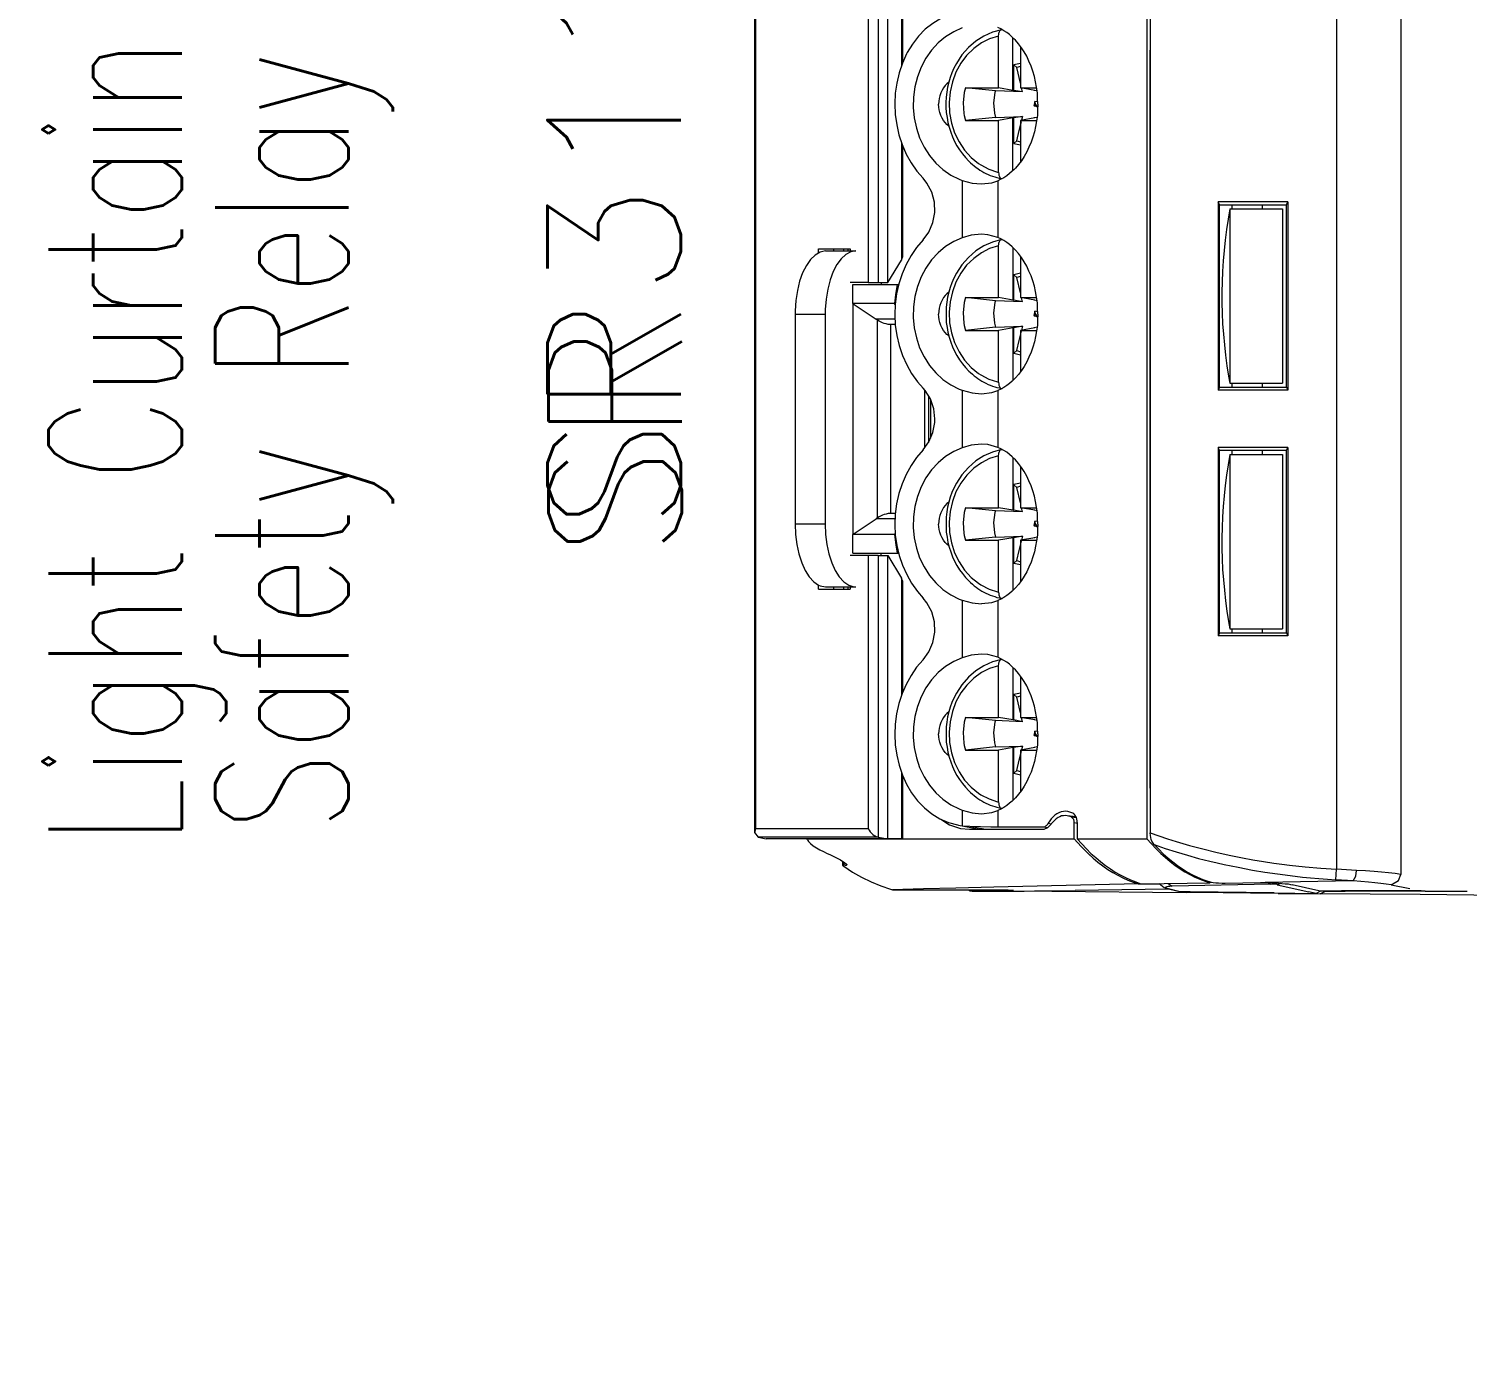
# Model space of a CAD drawing. Header units: inches. Extents: x 0 to 34.2, y 0 to 22.
# Drawn here: x 6.349 to 7.698, y 13.653 to 14.887 of the extents above; entities that cross this region are included whole.
import ezdxf
from ezdxf.enums import TextEntityAlignment as Align

# ---------------------------------------------------------------- set-up
doc = ezdxf.new("R2010")
doc.units = ezdxf.units.IN
doc.header["$MEASUREMENT"] = 0
for name, color, linetype in [('OBJECT', 7, 'Continuous'), ('PDESC', 142, 'Continuous'), ('PMISC', 7, 'Continuous'), ('PSYMS', 7, 'Continuous'), ('PTAG', 150, 'Continuous')]:
    doc.layers.add(name, color=color, linetype=linetype)
doc.styles.get("Standard").update_dxf_attribs({"font": 'arial.ttf'})
doc.styles.add('WD', font='romans.shx', dxfattribs={"height": 0.185})
doc.dimstyles.get("Standard").update_dxf_attribs({"dimtxt": 0.18, "dimasz": 0.18, "dimexe": 0.18, "dimexo": 0.0625, "dimgap": 0.09, "dimtad": 0, "dimtih": 1, "dimtoh": 1, "dimdec": 4, "dimzin": 0, "dimdsep": 46, "dimtxsty": 'Standard', "dimcen": 0.09, "dimadec": 0, "dimazin": 0, "dimtfac": 1, "dimtdec": 4, "dimtofl": 0, "dimtmove": 0, "dimatfit": 3, "dimfxl": 1, "dimtolj": 1, "dimtzin": 0, "dimarcsym": 0})

# ---------------------------------------------------------------- blocks, each defined once
blk = doc.blocks.new('HCR1_AB_440R_D_R22')
at = {"layer": 'OBJECT', "color": 7, "lineweight": 9}
for points in [[(0.0708, 4.6816), (0.0665, 4.6784)], [(0.8465, 4.6816), (0.0708, 4.6816)], [(0.0743, 4.6808), (0.0708, 4.6816)], [(0.0665, 4.6784), (0.0648, 4.6708)], [(0.0648, 4.5568), (0.0648, 4.6708)], [(0.0665, 4.5658), (0.0665, 4.6784)], [(0.843, 4.6808), (0.0743, 4.6808)], [(0.0743, 4.575), (0.0743, 4.6808)], [(0.3602, 4.6437), (0.3504, 4.6433), (0.3408, 4.642), (0.332, 4.6401), (0.3238, 4.6375), (0.3165, 4.6343), (0.3106, 4.6304), (0.306, 4.6262), (0.3028, 4.6216), (0.3022, 4.6202)], [(0.557, 4.6437), (0.3602, 4.6437)], [(0.3602, 4.6437), (0.3602, 4.6155)], [(0.557, 4.6437), (0.557, 4.6155)], [(0.615, 4.6202), (0.6124, 4.6248), (0.6082, 4.6293), (0.6027, 4.6331), (0.5958, 4.6366), (0.5878, 4.6394), (0.579, 4.6415), (0.5697, 4.643), (0.56, 4.6436), (0.557, 4.6437)], [(0.0643, 4.6322), (0.0638, 4.632), (0.0632, 4.6317), (0.0623, 4.6311), (0.0614, 4.6302), (0.0604, 4.6291), (0.0584, 4.6266), (0.0565, 4.6237), (0.0546, 4.6205), (0.0528, 4.6171), (0.0512, 4.6137)], [(0.0643, 4.6322), (0.0648, 4.6322)], [(0.0648, 4.6312), (0.0643, 4.6322)], [(0.0648, 4.6312), (0.0648, 4.6279)], [(0.0648, 4.6279), (0.0648, 4.4083)], [(0.0512, 4.6137), (0.0501, 4.6111), (0.0489, 4.6086), (0.0464, 4.6036), (0.045, 4.6012), (0.0437, 4.599), (0.0425, 4.5972), (0.0414, 4.5958), (0.0409, 4.5953), (0.0405, 4.5952), (0.0404, 4.5952)], [(0.2991, 4.6216), (0.3028, 4.6216)], [(0.2991, 4.6216), (0.2991, 4.5919)], [(0.3022, 4.6202), (0.3011, 4.6151)], [(0.3602, 4.6155), (0.3504, 4.6151), (0.3408, 4.6138), (0.332, 4.6119), (0.3238, 4.6093), (0.3165, 4.606), (0.3106, 4.6023), (0.306, 4.598), (0.3028, 4.5934), (0.3012, 4.5887), (0.3011, 4.5866)], [(0.3011, 4.6151), (0.3011, 4.5866)], [(0.557, 4.6155), (0.3602, 4.6155)], [(0.6162, 4.5866), (0.6153, 4.5914), (0.6128, 4.5961), (0.6089, 4.6004), (0.6035, 4.6044), (0.5968, 4.6079), (0.5891, 4.6109), (0.5804, 4.6131), (0.5711, 4.6146), (0.5614, 4.6154), (0.557, 4.6155)], [(0.6145, 4.6216), (0.6181, 4.6216)], [(0.6162, 4.6151), (0.615, 4.6202)], [(0.6162, 4.6151), (0.6162, 4.5866)], [(0.6181, 4.6216), (0.6181, 4.5919)], [(0.2991, 4.6074), (0.3011, 4.6074)], [(0.6162, 4.6074), (0.6181, 4.6074)], [(0.0391, 4.5981), (0.0337, 4.5898), (0.0288, 4.5813), (0.0246, 4.5724), (0.0207, 4.5634), (0.0175, 4.5541), (0.0169, 4.5523)], [(0.0401, 4.5991), (0.0391, 4.5981)], [(0.0404, 4.5952), (0.0403, 4.5952), (0.0401, 4.5955), (0.0399, 4.5959), (0.0399, 4.5965), (0.0403, 4.5976)], [(0.0401, 4.599), (0.0437, 4.599)], [(0.0403, 4.5976), (0.0403, 4.5984), (0.0403, 4.5987), (0.0403, 4.599), (0.0401, 4.599)], [(0.0403, 4.5976), (0.0428, 4.5976)], [(0.2991, 4.598), (0.3011, 4.598)], [(0.3011, 4.5919), (0.2991, 4.5919)], [(0.2992, 4.5938), (0.3011, 4.5938)], [(0.3306, 4.575), (0.3306, 4.5919)], [(0.3326, 4.5894), (0.3326, 4.5479)], [(0.3326, 4.5894), (0.3503, 4.5894)], [(0.3503, 4.5505), (0.3503, 4.5894)], [(0.3503, 4.5894), (0.3506, 4.5891)], [(0.3506, 4.5891), (0.365, 4.5676)], [(0.3506, 4.5891), (0.5666, 4.5891)], [(0.5666, 4.5891), (0.5521, 4.5676)], [(0.5669, 4.5894), (0.5666, 4.5891)], [(0.5669, 4.5505), (0.5669, 4.5894)], [(0.5669, 4.5894), (0.5846, 4.5894)], [(0.5846, 4.5894), (0.5846, 4.5479)], [(0.5865, 4.575), (0.5865, 4.5919)], [(0.6162, 4.598), (0.6181, 4.598)], [(0.6162, 4.5938), (0.6181, 4.5938)], [(0.6181, 4.5919), (0.6162, 4.5919)], [(0.0743, 4.575), (0.0729, 4.5742), (0.0715, 4.5733), (0.0703, 4.5722), (0.069, 4.5709), (0.068, 4.5695), (0.0675, 4.5686), (0.0671, 4.5676), (0.0666, 4.5667), (0.0665, 4.5658)], [(0.3306, 4.575), (0.0743, 4.575)], [(0.3306, 4.5658), (0.3306, 4.575)], [(0.843, 4.575), (0.5865, 4.575)], [(0.5865, 4.575), (0.5865, 4.5658)], [(0.0665, 4.5658), (0.0648, 4.5568)], [(0.3306, 4.5658), (0.0665, 4.5658)], [(0.3306, 4.5658), (0.3306, 4.5568)], [(0.3306, 4.5631), (0.3326, 4.5631)], [(0.365, 4.5501), (0.365, 4.5676)], [(0.3659, 4.5663), (0.365, 4.5676)], [(0.3659, 4.5663), (0.5513, 4.5663)], [(0.37, 4.555), (0.3699, 4.5565), (0.3694, 4.5583), (0.3689, 4.5602), (0.3683, 4.5616), (0.3677, 4.563), (0.3668, 4.5647), (0.3659, 4.5663)], [(0.5472, 4.555), (0.5472, 4.5565), (0.5477, 4.5583), (0.5482, 4.5602), (0.5488, 4.5616), (0.5494, 4.563), (0.5503, 4.5647), (0.5513, 4.5663)], [(0.5513, 4.5663), (0.5521, 4.5676)], [(0.5521, 4.5501), (0.5521, 4.5676)], [(0.5865, 4.5631), (0.5846, 4.5631)], [(0.8507, 4.5658), (0.5865, 4.5658)], [(0.5865, 4.5658), (0.5865, 4.5568)], [(0.0225, 4.3216), (0.0205, 4.4166), (0.0195, 4.4573), (0.0187, 4.493), (0.0179, 4.5234), (0.0169, 4.5523)], [(0.0169, 4.5523), (0.0169, 4.4437)], [(0.0648, 4.5568), (0.3306, 4.5568)], [(0.0648, 4.544), (0.0648, 4.5568)], [(0.2328, 4.5237), (0.2257, 4.5297), (0.2181, 4.5349), (0.2097, 4.5395), (0.201, 4.5434), (0.1918, 4.5463), (0.1822, 4.5485), (0.1725, 4.5498), (0.1626, 4.5502), (0.1529, 4.5497), (0.1432, 4.5483), (0.1338, 4.5461), (0.1246, 4.543), (0.1161, 4.5391)], [(0.4296, 4.5237), (0.4226, 4.5297), (0.4149, 4.5349), (0.4065, 4.5395), (0.3978, 4.5434), (0.3886, 4.5463), (0.379, 4.5485), (0.3693, 4.5498), (0.3596, 4.5502), (0.3497, 4.5497), (0.34, 4.5483), (0.3306, 4.5461), (0.3214, 4.543), (0.3127, 4.539), (0.3045, 4.5344), (0.2968, 4.529), (0.2907, 4.5237)], [(0.3306, 4.5568), (0.3094, 4.544)], [(0.3503, 4.5505), (0.3406, 4.5492), (0.3326, 4.5479)], [(0.3326, 4.5479), (0.3326, 4.5466)], [(0.3511, 4.5498), (0.3503, 4.5505)], [(0.37, 4.5498), (0.37, 4.555)], [(0.37, 4.554), (0.5472, 4.554)], [(0.6266, 4.5237), (0.6195, 4.5297), (0.6119, 4.5349), (0.6035, 4.5395), (0.5946, 4.5434), (0.5855, 4.5463), (0.576, 4.5485), (0.5663, 4.5498), (0.5564, 4.5502), (0.5465, 4.5497), (0.5368, 4.5483), (0.5274, 4.5461), (0.5182, 4.543), (0.5094, 4.539), (0.5013, 4.5344), (0.4936, 4.529), (0.4875, 4.5237)], [(0.5472, 4.5498), (0.5472, 4.555)], [(0.566, 4.5498), (0.5669, 4.5505)], [(0.5846, 4.5479), (0.5749, 4.5495), (0.5669, 4.5505)], [(0.5846, 4.5479), (0.5846, 4.5466)], [(0.5865, 4.5568), (0.8522, 4.5568)], [(0.5865, 4.5568), (0.6076, 4.544)], [(0.8012, 4.5391), (0.7924, 4.543), (0.7832, 4.5462), (0.7736, 4.5484), (0.7641, 4.5497), (0.7542, 4.5502), (0.7443, 4.5498), (0.7346, 4.5484), (0.7251, 4.5463), (0.716, 4.5433), (0.7071, 4.5394), (0.699, 4.5348), (0.6911, 4.5294), (0.6844, 4.5237)], [(0.1272, 4.544), (0.0648, 4.544)], [(0.0648, 4.544), (0.0648, 4.5429)], [(0.1244, 4.5429), (0.0648, 4.5429)], [(0.1161, 4.5391), (0.1079, 4.5344), (0.1004, 4.5288), (0.0939, 4.5224), (0.0882, 4.5155), (0.0836, 4.5079), (0.0801, 4.4998), (0.0779, 4.4915), (0.0776, 4.4904)], [(0.2347, 4.487), (0.2312, 4.4949), (0.2265, 4.5026), (0.2208, 4.5095), (0.214, 4.5156), (0.2064, 4.521), (0.1981, 4.5255), (0.189, 4.529), (0.1796, 4.5315), (0.17, 4.5327), (0.1601, 4.533), (0.1504, 4.532), (0.1409, 4.5299), (0.1317, 4.5269), (0.123, 4.5227), (0.1151, 4.5177), (0.1081, 4.5117), (0.1019, 4.5051), (0.0968, 4.4977), (0.0929, 4.4899), (0.0918, 4.487)], [(0.3094, 4.544), (0.1993, 4.544)], [(0.3068, 4.5429), (0.2021, 4.5429)], [(0.4317, 4.487), (0.4281, 4.4949), (0.4235, 4.5026), (0.4176, 4.5095), (0.411, 4.5156), (0.4033, 4.521), (0.3949, 4.5255), (0.386, 4.529), (0.3765, 4.5315), (0.3668, 4.5327), (0.3569, 4.533), (0.3472, 4.532), (0.3376, 4.5299), (0.3285, 4.5269), (0.3198, 4.5227), (0.3119, 4.5177), (0.3049, 4.5117), (0.2987, 4.5051), (0.2938, 4.4977), (0.2897, 4.4899), (0.2886, 4.487)], [(0.3068, 4.5429), (0.3094, 4.544)], [(0.6285, 4.487), (0.625, 4.4949), (0.6203, 4.5026), (0.6146, 4.5095), (0.6078, 4.5156), (0.6002, 4.521), (0.5918, 4.5255), (0.5828, 4.529), (0.5734, 4.5315), (0.5637, 4.5327), (0.5539, 4.533), (0.544, 4.532), (0.5346, 4.5299), (0.5254, 4.5269), (0.5168, 4.5227), (0.5089, 4.5177), (0.5018, 4.5117), (0.4957, 4.5051), (0.4906, 4.4977), (0.4867, 4.4899), (0.4855, 4.487)], [(0.6076, 4.544), (0.6103, 4.5429)], [(0.7178, 4.544), (0.6076, 4.544)], [(0.715, 4.5429), (0.6103, 4.5429)], [(0.8254, 4.487), (0.8218, 4.4949), (0.8171, 4.5026), (0.8115, 4.5095), (0.8046, 4.5156), (0.797, 4.521), (0.7887, 4.5255), (0.7796, 4.529), (0.7702, 4.5315), (0.7606, 4.5327), (0.7507, 4.533), (0.741, 4.532), (0.7314, 4.5299), (0.7222, 4.5269), (0.7137, 4.5227), (0.7057, 4.5177), (0.6987, 4.5117), (0.6925, 4.5051), (0.6874, 4.4977), (0.6835, 4.4899), (0.6824, 4.487)], [(0.8522, 4.544), (0.7899, 4.544)], [(0.8522, 4.5429), (0.7927, 4.5429)], [(0.8395, 4.4904), (0.8374, 4.4987), (0.8341, 4.5069), (0.8296, 4.5145), (0.8242, 4.5216), (0.8177, 4.528), (0.8103, 4.5337), (0.8023, 4.5386), (0.8012, 4.5391)], [(0.2328, 4.5237), (0.2403, 4.5181), (0.249, 4.5144), (0.2586, 4.5127), (0.2683, 4.513), (0.2777, 4.5155), (0.2861, 4.52), (0.2907, 4.5237)], [(0.4296, 4.5237), (0.4371, 4.5181), (0.4458, 4.5144), (0.4554, 4.5127), (0.4586, 4.5126)], [(0.4317, 4.5219), (0.4854, 4.5219)], [(0.4586, 4.5126), (0.4682, 4.5135), (0.4774, 4.5167), (0.4853, 4.5218), (0.4875, 4.5237)], [(0.6266, 4.5237), (0.6339, 4.5181), (0.6428, 4.5144), (0.6523, 4.5127), (0.6621, 4.513), (0.6715, 4.5155), (0.6797, 4.52), (0.6844, 4.5237)], [(0.0832, 4.507), (0.0779, 4.4988), (0.0747, 4.4895), (0.0744, 4.4887)], [(0.1427, 4.4995), (0.1442, 4.5013), (0.1459, 4.503), (0.1479, 4.5045), (0.1503, 4.5059), (0.1526, 4.507), (0.1554, 4.508), (0.1579, 4.5085), (0.1605, 4.509), (0.1633, 4.5091)], [(0.1838, 4.4995), (0.1824, 4.5013), (0.1807, 4.503), (0.1786, 4.5045), (0.1764, 4.5059), (0.1739, 4.507), (0.1712, 4.508), (0.1686, 4.5085), (0.166, 4.509), (0.1633, 4.5091)], [(0.3396, 4.4995), (0.3411, 4.5013), (0.3428, 4.503), (0.3449, 4.5045), (0.3471, 4.5059), (0.3496, 4.507), (0.3523, 4.508), (0.3549, 4.5085), (0.3575, 4.509), (0.3601, 4.5091)], [(0.3807, 4.4995), (0.3792, 4.5013), (0.3775, 4.503), (0.3756, 4.5045), (0.3732, 4.5059), (0.3707, 4.507), (0.3681, 4.508), (0.3656, 4.5085), (0.3628, 4.509), (0.3601, 4.5091)], [(0.4367, 4.5184), (0.4804, 4.5184)], [(0.4407, 4.5163), (0.4764, 4.5163)], [(0.5366, 4.4995), (0.538, 4.5013), (0.5396, 4.503), (0.5417, 4.5045), (0.5439, 4.5059), (0.5464, 4.507), (0.5491, 4.508), (0.5517, 4.5085), (0.5543, 4.509), (0.557, 4.5091)], [(0.5775, 4.4995), (0.5761, 4.5013), (0.5743, 4.503), (0.5724, 4.5045), (0.5702, 4.5059), (0.5677, 4.507), (0.5649, 4.508), (0.5624, 4.5085), (0.5598, 4.509), (0.557, 4.5091)], [(0.7334, 4.4995), (0.7348, 4.5013), (0.7366, 4.503), (0.7386, 4.5045), (0.7407, 4.5059), (0.7433, 4.507), (0.746, 4.508), (0.7485, 4.5085), (0.7511, 4.509), (0.7539, 4.5091)], [(0.7744, 4.4995), (0.773, 4.5013), (0.7713, 4.503), (0.7692, 4.5045), (0.767, 4.5059), (0.7645, 4.507), (0.7618, 4.508), (0.7592, 4.5085), (0.7566, 4.509), (0.7539, 4.5091)], [(0.1969, 4.4947), (0.1926, 4.4966), (0.1883, 4.4983), (0.1838, 4.4995), (0.1792, 4.5006), (0.1744, 4.5014), (0.1698, 4.502), (0.165, 4.5021), (0.1603, 4.5021), (0.1554, 4.5019), (0.1507, 4.5012), (0.1461, 4.5004), (0.1415, 4.4993), (0.1371, 4.4977), (0.1326, 4.496), (0.1284, 4.4941), (0.1243, 4.4919), (0.1204, 4.4895), (0.1166, 4.4868), (0.1132, 4.484), (0.1098, 4.4808), (0.1083, 4.4791), (0.1068, 4.4774), (0.1054, 4.4758), (0.104, 4.4739), (0.1028, 4.4722), (0.1015, 4.4704), (0.1004, 4.4686), (0.0993, 4.4666), (0.0983, 4.4647), (0.0974, 4.4626), (0.0965, 4.4606), (0.0958, 4.4586), (0.0951, 4.4565), (0.0945, 4.4544), (0.0939, 4.4523), (0.0935, 4.4502)], [(0.2271, 4.4528), (0.2246, 4.4612), (0.2207, 4.469), (0.2155, 4.4762), (0.209, 4.4827), (0.2017, 4.4883), (0.1933, 4.4929), (0.1843, 4.4962), (0.1747, 4.4983), (0.165, 4.4993), (0.1551, 4.4988), (0.1455, 4.497), (0.1364, 4.4941), (0.1278, 4.4899), (0.12, 4.4848), (0.1132, 4.4785), (0.1075, 4.4716), (0.1062, 4.4696)], [(0.233, 4.4502), (0.2309, 4.4586), (0.2272, 4.4667), (0.2224, 4.4742), (0.2164, 4.481), (0.2094, 4.4872), (0.2015, 4.4923), (0.1969, 4.4947)], [(0.3938, 4.4947), (0.3896, 4.4966), (0.3852, 4.4983), (0.3806, 4.4995), (0.376, 4.5006), (0.3714, 4.5014), (0.3665, 4.502), (0.3618, 4.5021), (0.3571, 4.5021), (0.3524, 4.5019), (0.3477, 4.5012), (0.3429, 4.5004), (0.3383, 4.4993), (0.3339, 4.4977), (0.3294, 4.496), (0.3253, 4.4941), (0.3213, 4.4919), (0.3172, 4.4895), (0.3136, 4.4868), (0.31, 4.484), (0.3068, 4.4808), (0.3051, 4.4791), (0.3037, 4.4774), (0.3022, 4.4758), (0.301, 4.4739), (0.2996, 4.4722), (0.2985, 4.4704), (0.2972, 4.4686), (0.2963, 4.4666), (0.2951, 4.4647), (0.2943, 4.4626), (0.2933, 4.4606), (0.2926, 4.4586), (0.292, 4.4565), (0.2913, 4.4544), (0.2908, 4.4523), (0.2903, 4.4502)], [(0.4241, 4.4528), (0.4215, 4.4612), (0.4176, 4.469), (0.4124, 4.4762), (0.406, 4.4827), (0.3985, 4.4883), (0.3902, 4.4929), (0.3811, 4.4962), (0.3717, 4.4983), (0.3618, 4.4993), (0.3521, 4.4988), (0.3425, 4.497), (0.3332, 4.4941), (0.3246, 4.4899), (0.3168, 4.4848), (0.31, 4.4785), (0.3045, 4.4716), (0.3032, 4.4696)], [(0.43, 4.4502), (0.4276, 4.4586), (0.4241, 4.4667), (0.4192, 4.4742), (0.4132, 4.481), (0.4063, 4.4872), (0.3984, 4.4923), (0.3938, 4.4947)], [(0.5907, 4.4947), (0.5864, 4.4966), (0.582, 4.4983), (0.5775, 4.4995), (0.5729, 4.5006), (0.5682, 4.5014), (0.5635, 4.502), (0.5588, 4.5021), (0.5539, 4.5021), (0.5492, 4.5019), (0.5445, 4.5012), (0.5399, 4.5004), (0.5353, 4.4993), (0.5307, 4.4977), (0.5264, 4.496), (0.5221, 4.4941), (0.5181, 4.4919), (0.5142, 4.4895), (0.5104, 4.4868), (0.507, 4.484), (0.5036, 4.4808), (0.5021, 4.4791), (0.5006, 4.4774), (0.4992, 4.4758), (0.4978, 4.4739), (0.4965, 4.4722), (0.4953, 4.4704), (0.4942, 4.4686), (0.4931, 4.4666), (0.4921, 4.4647), (0.4911, 4.4626), (0.4903, 4.4606), (0.4895, 4.4586), (0.4887, 4.4565), (0.4882, 4.4544), (0.4877, 4.4523), (0.4872, 4.4502)], [(0.6209, 4.4528), (0.6184, 4.4612), (0.6145, 4.469), (0.6092, 4.4762), (0.6028, 4.4828), (0.5953, 4.4883), (0.587, 4.4929), (0.578, 4.4962), (0.5685, 4.4983), (0.5588, 4.4993), (0.5489, 4.4988), (0.5393, 4.497), (0.5302, 4.4941), (0.5215, 4.4899), (0.5138, 4.4848), (0.507, 4.4785), (0.5013, 4.4716), (0.5, 4.4696)], [(0.6268, 4.4502), (0.6244, 4.4586), (0.6209, 4.4667), (0.6162, 4.4742), (0.6102, 4.481), (0.6031, 4.4872), (0.5953, 4.4923), (0.5907, 4.4947)], [(0.7875, 4.4947), (0.7832, 4.4966), (0.779, 4.4983), (0.7744, 4.4995), (0.7698, 4.5006), (0.765, 4.5014), (0.7603, 4.5021), (0.7556, 4.5022), (0.7509, 4.5022), (0.746, 4.5019), (0.7413, 4.5012), (0.7367, 4.5004), (0.7322, 4.4993), (0.7277, 4.4977), (0.7232, 4.496), (0.719, 4.4941), (0.7149, 4.4919), (0.711, 4.4895), (0.7072, 4.4868), (0.7038, 4.484), (0.7005, 4.4808), (0.699, 4.4791), (0.6974, 4.4774), (0.696, 4.4758), (0.6946, 4.4739), (0.6934, 4.4722), (0.6921, 4.4704), (0.691, 4.4686), (0.6899, 4.4666), (0.6889, 4.4647), (0.688, 4.4626), (0.6871, 4.4606), (0.6864, 4.4586), (0.6857, 4.4565), (0.685, 4.4544), (0.6845, 4.4523), (0.6841, 4.4502)], [(0.8177, 4.4528), (0.8152, 4.4612), (0.8113, 4.469), (0.8062, 4.4762), (0.7996, 4.4828), (0.7923, 4.4883), (0.784, 4.4929), (0.7749, 4.4962), (0.7653, 4.4983), (0.7556, 4.4993), (0.7457, 4.4988), (0.7361, 4.497), (0.727, 4.4941), (0.7184, 4.4899), (0.7106, 4.4848), (0.7038, 4.4785), (0.6981, 4.4716), (0.6969, 4.4696)], [(0.8237, 4.4502), (0.8214, 4.4586), (0.8178, 4.4667), (0.813, 4.4742), (0.807, 4.481), (0.8001, 4.4872), (0.7921, 4.4923), (0.7875, 4.4947)], [(0.0159, 4.4801), (0.0158, 4.4777)], [(0.0159, 4.4801), (0.0169, 4.4801)], [(0.0161, 4.4741), (0.0159, 4.4801)], [(0.0776, 4.4904), (0.074, 4.4706)], [(0.0744, 4.4887), (0.074, 4.4801)], [(0.074, 4.4801), (0.074, 4.4102)], [(0.0767, 4.4797), (0.074, 4.4652)], [(0.0767, 4.4798), (0.0764, 4.4699), (0.0762, 4.4601), (0.0761, 4.4534)], [(0.0771, 4.487), (0.0767, 4.4798)], [(0.0767, 4.4797), (0.0767, 4.4798)], [(0.0776, 4.4904), (0.0771, 4.487)], [(0.0918, 4.487), (0.0771, 4.487)], [(0.0918, 4.487), (0.0893, 4.4776), (0.0884, 4.4688)], [(0.1525, 4.4851), (0.148, 4.484)], [(0.148, 4.484), (0.148, 4.4528)], [(0.151, 4.4558), (0.148, 4.484)], [(0.1741, 4.4851), (0.1645, 4.486), (0.1546, 4.4854), (0.1525, 4.4851)], [(0.1786, 4.484), (0.1741, 4.4851)], [(0.1757, 4.4558), (0.1786, 4.484)], [(0.1786, 4.484), (0.1786, 4.4528)], [(0.2886, 4.487), (0.2347, 4.487)], [(0.238, 4.4688), (0.2371, 4.4785), (0.2347, 4.487)], [(0.2886, 4.487), (0.2861, 4.4776), (0.2853, 4.4688)], [(0.3493, 4.4851), (0.3449, 4.484)], [(0.3449, 4.484), (0.3449, 4.4528)], [(0.3478, 4.4558), (0.3449, 4.484)], [(0.371, 4.4851), (0.3613, 4.486), (0.3516, 4.4854), (0.3493, 4.4851)], [(0.3754, 4.484), (0.371, 4.4851)], [(0.3725, 4.4558), (0.3754, 4.484)], [(0.3754, 4.484), (0.3754, 4.4528)], [(0.4855, 4.487), (0.4317, 4.487)], [(0.435, 4.4688), (0.434, 4.4785), (0.4317, 4.487)], [(0.4855, 4.487), (0.4831, 4.4776), (0.4822, 4.4688)], [(0.5462, 4.4851), (0.5417, 4.484)], [(0.5446, 4.4558), (0.5417, 4.484)], [(0.5417, 4.484), (0.5417, 4.4528)], [(0.5678, 4.4851), (0.5581, 4.486), (0.5484, 4.4854), (0.5462, 4.4851)], [(0.5724, 4.484), (0.5678, 4.4851)], [(0.5695, 4.4558), (0.5724, 4.484)], [(0.5724, 4.484), (0.5724, 4.4528)], [(0.6824, 4.487), (0.6285, 4.487)], [(0.6318, 4.4688), (0.6309, 4.4785), (0.6285, 4.487)], [(0.6824, 4.487), (0.6799, 4.4776), (0.6791, 4.4688)], [(0.7431, 4.4851), (0.7387, 4.484)], [(0.7387, 4.484), (0.7387, 4.4528)], [(0.7415, 4.4558), (0.7387, 4.484)], [(0.7648, 4.4851), (0.7551, 4.486), (0.7452, 4.4854), (0.7431, 4.4851)], [(0.7692, 4.484), (0.7648, 4.4851)], [(0.7663, 4.4558), (0.7692, 4.484)], [(0.7692, 4.484), (0.7692, 4.4528)], [(0.0158, 4.4777), (0.0158, 4.4388)], [(0.0161, 4.4741), (0.0169, 4.4741)], [(0.0161, 4.4741), (0.0165, 4.4509)], [(0.0884, 4.4688), (0.0896, 4.4591), (0.0915, 4.4534)], [(0.1062, 4.4696), (0.1022, 4.4618), (0.0996, 4.4537), (0.0994, 4.4528)], [(0.2351, 4.4534), (0.2376, 4.4629), (0.238, 4.4688)], [(0.2854, 4.4688), (0.2865, 4.4591), (0.2883, 4.4534)], [(0.3032, 4.4696), (0.2991, 4.4618), (0.2965, 4.4537), (0.2963, 4.4528)], [(0.432, 4.4534), (0.4346, 4.4629), (0.435, 4.4688)], [(0.4822, 4.4688), (0.4834, 4.4591), (0.4852, 4.4534)], [(0.5, 4.4696), (0.496, 4.4619), (0.4933, 4.4537), (0.4932, 4.4528)], [(0.6288, 4.4534), (0.6314, 4.4629), (0.6318, 4.4688)], [(0.6791, 4.4688), (0.6802, 4.4591), (0.6821, 4.4534)], [(0.6969, 4.4696), (0.6928, 4.4619), (0.6901, 4.4537), (0.69, 4.4528)], [(0.0761, 4.4534), (0.0761, 4.4108)], [(0.0915, 4.4534), (0.0761, 4.4534)], [(0.1633, 4.416), (0.1581, 4.4162), (0.1526, 4.4164), (0.1475, 4.4172), (0.1423, 4.4181), (0.1372, 4.4192), (0.1324, 4.4207), (0.1275, 4.4224), (0.1229, 4.4244), (0.1185, 4.4264), (0.1143, 4.429), (0.1103, 4.4315), (0.1067, 4.4342), (0.1033, 4.437), (0.1018, 4.4385), (0.1003, 4.4401), (0.0982, 4.4426), (0.0961, 4.4452), (0.0943, 4.4479), (0.0928, 4.4506), (0.0915, 4.4534)], [(0.0994, 4.4528), (0.0976, 4.4527), (0.0968, 4.4526), (0.096, 4.4523), (0.0953, 4.452), (0.0945, 4.4518), (0.0942, 4.4513), (0.0937, 4.4509), (0.0936, 4.4505), (0.0935, 4.4501)], [(0.0994, 4.4528), (0.148, 4.4528)], [(0.1504, 4.4393), (0.148, 4.4528)], [(0.1741, 4.4562), (0.1645, 4.4577), (0.1549, 4.4567), (0.151, 4.4558)], [(0.151, 4.4558), (0.1518, 4.4305)], [(0.1633, 4.416), (0.1686, 4.4162), (0.1739, 4.4164), (0.1792, 4.4172), (0.1843, 4.4181), (0.1893, 4.4192), (0.1943, 4.4207), (0.1991, 4.4224), (0.2038, 4.4244), (0.2082, 4.4264), (0.2123, 4.429), (0.2162, 4.4315), (0.2199, 4.4342), (0.2232, 4.437), (0.2247, 4.4385), (0.2263, 4.4401), (0.2285, 4.4426), (0.2304, 4.4452), (0.2322, 4.4479), (0.2338, 4.4506), (0.2351, 4.4534)], [(0.1757, 4.4558), (0.1741, 4.4562)], [(0.1747, 4.4305), (0.1757, 4.4558)], [(0.1763, 4.4393), (0.1786, 4.4528)], [(0.1786, 4.4528), (0.2271, 4.4528)], [(0.2271, 4.4528), (0.229, 4.4527), (0.2299, 4.4526), (0.2305, 4.4523), (0.2314, 4.452), (0.2319, 4.4518), (0.2325, 4.4513), (0.2328, 4.4509), (0.233, 4.4505), (0.2332, 4.4501)], [(0.2883, 4.4534), (0.2351, 4.4534)], [(0.3601, 4.416), (0.3549, 4.4162), (0.3496, 4.4164), (0.3443, 4.4172), (0.3392, 4.4181), (0.334, 4.4192), (0.3292, 4.4207), (0.3243, 4.4224), (0.3197, 4.4244), (0.3153, 4.4264), (0.3111, 4.429), (0.3071, 4.4315), (0.3035, 4.4342), (0.3002, 4.437), (0.2986, 4.4385), (0.2972, 4.4401), (0.295, 4.4426), (0.2931, 4.4452), (0.2913, 4.4479), (0.2897, 4.4506), (0.2883, 4.4534)], [(0.2963, 4.4528), (0.2945, 4.4527), (0.2936, 4.4526), (0.2928, 4.4523), (0.2921, 4.452), (0.2915, 4.4518), (0.291, 4.4513), (0.2907, 4.4509), (0.2904, 4.4505), (0.2903, 4.4501)], [(0.2963, 4.4528), (0.3449, 4.4528)], [(0.3472, 4.4393), (0.3449, 4.4528)], [(0.371, 4.4562), (0.3614, 4.4577), (0.3517, 4.4567), (0.3478, 4.4558)], [(0.3478, 4.4558), (0.3487, 4.4305)], [(0.3601, 4.416), (0.3654, 4.4162), (0.3707, 4.4164), (0.376, 4.4172), (0.3811, 4.4181), (0.3863, 4.4192), (0.3911, 4.4207), (0.396, 4.4224), (0.4006, 4.4244), (0.405, 4.4264), (0.4092, 4.429), (0.4132, 4.4315), (0.4168, 4.4342), (0.4202, 4.437), (0.4217, 4.4385), (0.4231, 4.4401), (0.4253, 4.4426), (0.4274, 4.4452), (0.429, 4.4479), (0.4307, 4.4506), (0.432, 4.4534)], [(0.3725, 4.4558), (0.371, 4.4562)], [(0.3715, 4.4305), (0.3725, 4.4558)], [(0.373, 4.4393), (0.3754, 4.4528)], [(0.3754, 4.4528), (0.4241, 4.4528)], [(0.4241, 4.4528), (0.4258, 4.4527), (0.4267, 4.4526), (0.4275, 4.4523), (0.4282, 4.452), (0.4288, 4.4518), (0.4293, 4.4513), (0.4297, 4.4509), (0.4299, 4.4505), (0.43, 4.4501)], [(0.4852, 4.4534), (0.432, 4.4534)], [(0.557, 4.416), (0.5517, 4.4162), (0.5464, 4.4164), (0.5412, 4.4172), (0.536, 4.4181), (0.531, 4.4192), (0.526, 4.4207), (0.5213, 4.4224), (0.5165, 4.4244), (0.5121, 4.4264), (0.5079, 4.429), (0.504, 4.4315), (0.5004, 4.4342), (0.4971, 4.437), (0.4956, 4.4385), (0.494, 4.4401), (0.4918, 4.4426), (0.4899, 4.4452), (0.4881, 4.4479), (0.4866, 4.4506), (0.4852, 4.4534)], [(0.4932, 4.4528), (0.4914, 4.4527), (0.4904, 4.4526), (0.4898, 4.4523), (0.489, 4.452), (0.4883, 4.4518), (0.4879, 4.4513), (0.4875, 4.4509), (0.4872, 4.4505), (0.4872, 4.4501)], [(0.4932, 4.4528), (0.5417, 4.4528)], [(0.5442, 4.4393), (0.5417, 4.4528)], [(0.5678, 4.4562), (0.5582, 4.4577), (0.5485, 4.4567), (0.5446, 4.4558)], [(0.5446, 4.4558), (0.5456, 4.4305)], [(0.557, 4.416), (0.5624, 4.4162), (0.5677, 4.4164), (0.5728, 4.4172), (0.5781, 4.4181), (0.5831, 4.4192), (0.5881, 4.4207), (0.5928, 4.4224), (0.5974, 4.4244), (0.6018, 4.4264), (0.6061, 4.429), (0.6101, 4.4315), (0.6137, 4.4342), (0.617, 4.437), (0.6185, 4.4385), (0.6201, 4.4401), (0.6222, 4.4426), (0.6242, 4.4452), (0.626, 4.4479), (0.6275, 4.4506), (0.6288, 4.4534)], [(0.5695, 4.4558), (0.5678, 4.4562)], [(0.5685, 4.4305), (0.5695, 4.4558)], [(0.5699, 4.4393), (0.5724, 4.4528)], [(0.5724, 4.4528), (0.6209, 4.4528)], [(0.6209, 4.4528), (0.6227, 4.4527), (0.6235, 4.4526), (0.6243, 4.4523), (0.625, 4.452), (0.6257, 4.4518), (0.6261, 4.4513), (0.6266, 4.4509), (0.6268, 4.4505), (0.6268, 4.4501)], [(0.6821, 4.4534), (0.6288, 4.4534)], [(0.7539, 4.416), (0.7485, 4.4162), (0.7433, 4.4164), (0.7381, 4.4172), (0.7329, 4.4181), (0.7279, 4.4192), (0.7228, 4.4207), (0.7181, 4.4224), (0.7135, 4.4244), (0.7091, 4.4264), (0.7048, 4.429), (0.7008, 4.4315), (0.6973, 4.4342), (0.6939, 4.437), (0.6924, 4.4385), (0.6909, 4.4401), (0.6888, 4.4426), (0.6867, 4.4452), (0.6849, 4.4479), (0.6834, 4.4506), (0.6821, 4.4534)], [(0.69, 4.4528), (0.6882, 4.4527), (0.6874, 4.4526), (0.6866, 4.4523), (0.6859, 4.452), (0.6852, 4.4518), (0.6848, 4.4513), (0.6844, 4.4509), (0.6842, 4.4505), (0.6841, 4.4501)], [(0.69, 4.4528), (0.7387, 4.4528)], [(0.741, 4.4394), (0.7387, 4.4528)], [(0.7648, 4.4562), (0.7551, 4.4577), (0.7455, 4.4567), (0.7415, 4.4558)], [(0.7415, 4.4558), (0.7424, 4.4305)], [(0.7539, 4.416), (0.7592, 4.4162), (0.7645, 4.4164), (0.7698, 4.4172), (0.7749, 4.4181), (0.7799, 4.4192), (0.7849, 4.4207), (0.7896, 4.4224), (0.7943, 4.4244), (0.7988, 4.4264), (0.803, 4.429), (0.8068, 4.4315), (0.8105, 4.4342), (0.8138, 4.437), (0.8153, 4.4385), (0.8168, 4.4401), (0.8191, 4.4426), (0.821, 4.4452), (0.8228, 4.4479), (0.8244, 4.4506), (0.8258, 4.4534)], [(0.7663, 4.4558), (0.7648, 4.4562)], [(0.7653, 4.4305), (0.7663, 4.4558)], [(0.7668, 4.4394), (0.7692, 4.4528)], [(0.7692, 4.4528), (0.8177, 4.4528)], [(0.8177, 4.4528), (0.8196, 4.4527), (0.8205, 4.4526), (0.8211, 4.4523), (0.822, 4.452), (0.8226, 4.4518), (0.8231, 4.4513), (0.8234, 4.4509), (0.8237, 4.4505), (0.8238, 4.4501)], [(0.0158, 4.4388), (0.0158, 4.429), (0.0159, 4.4192), (0.0161, 4.4094), (0.0161, 4.3995), (0.0162, 4.3896), (0.0164, 4.3809)], [(0.0165, 4.4509), (0.0169, 4.4509)], [(0.0165, 4.4509), (0.0168, 4.441), (0.0168, 4.439)], [(0.0169, 4.4437), (0.0168, 4.439)], [(0.0935, 4.4501), (0.0935, 4.4495)], [(0.101, 4.4393), (0.1504, 4.4393)], [(0.1264, 4.4385), (0.125, 4.4323)], [(0.1264, 4.4385), (0.1504, 4.4385)], [(0.1289, 4.4358), (0.1264, 4.4385)], [(0.1504, 4.4385), (0.1504, 4.4393)], [(0.1518, 4.4305), (0.1504, 4.4385)], [(0.1747, 4.4305), (0.1763, 4.4385)], [(0.1763, 4.4385), (0.1763, 4.4393)], [(0.1763, 4.4393), (0.2255, 4.4393)], [(0.1763, 4.4385), (0.2001, 4.4385)], [(0.1976, 4.4358), (0.2001, 4.4385)], [(0.2015, 4.4323), (0.2001, 4.4385)], [(0.2332, 4.4501), (0.2332, 4.4495)], [(0.2903, 4.4501), (0.2903, 4.4495)], [(0.2978, 4.4393), (0.3472, 4.4393)], [(0.3233, 4.4385), (0.322, 4.4323)], [(0.3233, 4.4385), (0.3472, 4.4385)], [(0.3259, 4.4358), (0.3233, 4.4385)], [(0.3472, 4.4385), (0.3472, 4.4393)], [(0.3487, 4.4305), (0.3472, 4.4385)], [(0.3715, 4.4305), (0.373, 4.4385)], [(0.373, 4.4385), (0.373, 4.4393)], [(0.373, 4.4393), (0.4225, 4.4393)], [(0.373, 4.4385), (0.3969, 4.4385)], [(0.3945, 4.4358), (0.3969, 4.4385)], [(0.3984, 4.4323), (0.3971, 4.4385)], [(0.43, 4.4501), (0.43, 4.4495)], [(0.4872, 4.4501), (0.4871, 4.4495)], [(0.4948, 4.4393), (0.5442, 4.4393)], [(0.5202, 4.4385), (0.5188, 4.4323)], [(0.5202, 4.4385), (0.5442, 4.4385)], [(0.5227, 4.4358), (0.5202, 4.4385)], [(0.5442, 4.4385), (0.5442, 4.4393)], [(0.5456, 4.4305), (0.5442, 4.4385)], [(0.5685, 4.4305), (0.5699, 4.4385)], [(0.5699, 4.4385), (0.5699, 4.4393)], [(0.5699, 4.4393), (0.6193, 4.4393)], [(0.5699, 4.4385), (0.5939, 4.4385)], [(0.5914, 4.4358), (0.5939, 4.4385)], [(0.5953, 4.4323), (0.5939, 4.4385)], [(0.6268, 4.4501), (0.627, 4.4495)], [(0.6841, 4.4501), (0.6841, 4.4495)], [(0.6915, 4.4394), (0.741, 4.4394)], [(0.717, 4.4385), (0.7156, 4.4323)], [(0.717, 4.4385), (0.741, 4.4385)], [(0.7195, 4.4358), (0.717, 4.4385)], [(0.741, 4.4385), (0.741, 4.4394)], [(0.7424, 4.4305), (0.741, 4.4385)], [(0.7653, 4.4305), (0.7668, 4.4385)], [(0.7668, 4.4385), (0.7668, 4.4394)], [(0.7668, 4.4394), (0.8162, 4.4394)], [(0.7668, 4.4385), (0.7907, 4.4385)], [(0.7883, 4.4358), (0.7907, 4.4385)], [(0.7921, 4.4323), (0.7907, 4.4385)], [(0.8238, 4.4501), (0.8238, 4.4495)], [(0.148, 4.4323), (0.1091, 4.4323)], [(0.1289, 4.4358), (0.1279, 4.4322)], [(0.1289, 4.4358), (0.1385, 4.4334), (0.1471, 4.4315)], [(0.148, 4.4323), (0.148, 4.4172)], [(0.1504, 4.4188), (0.148, 4.4323)], [(0.1518, 4.4305), (0.1482, 4.4312)], [(0.1747, 4.4305), (0.1785, 4.4312)], [(0.1763, 4.4188), (0.1786, 4.4323)], [(0.1786, 4.4323), (0.1786, 4.4172)], [(0.2174, 4.4323), (0.1786, 4.4323)], [(0.1831, 4.4322), (0.1976, 4.4358)], [(0.1986, 4.4322), (0.1976, 4.4358)], [(0.3449, 4.4323), (0.3061, 4.4323)], [(0.3259, 4.4358), (0.3247, 4.4322)], [(0.3259, 4.4358), (0.3354, 4.4334), (0.3439, 4.4315)], [(0.3449, 4.4323), (0.3449, 4.4172)], [(0.3472, 4.4188), (0.3449, 4.4323)], [(0.3487, 4.4305), (0.345, 4.4312)], [(0.3715, 4.4305), (0.3753, 4.4312)], [(0.373, 4.4188), (0.3754, 4.4323)], [(0.3754, 4.4323), (0.3754, 4.4172)], [(0.4142, 4.4323), (0.3754, 4.4323)], [(0.38, 4.4322), (0.3945, 4.4358)], [(0.3956, 4.4322), (0.3945, 4.4358)], [(0.5417, 4.4323), (0.5029, 4.4323)], [(0.5227, 4.4358), (0.5217, 4.4322)], [(0.5227, 4.4358), (0.5322, 4.4334), (0.5409, 4.4315)], [(0.5442, 4.4188), (0.5417, 4.4323)], [(0.5417, 4.4323), (0.5417, 4.4172)], [(0.5456, 4.4305), (0.542, 4.4312)], [(0.5685, 4.4305), (0.5721, 4.4312)], [(0.5699, 4.4188), (0.5724, 4.4323)], [(0.5724, 4.4323), (0.5724, 4.4172)], [(0.6111, 4.4323), (0.5724, 4.4323)], [(0.5768, 4.4322), (0.5914, 4.4358)], [(0.5924, 4.4322), (0.5914, 4.4358)], [(0.7387, 4.4323), (0.6998, 4.4323)], [(0.7195, 4.4358), (0.7185, 4.4322)], [(0.7195, 4.4358), (0.7291, 4.4334), (0.7377, 4.4315)], [(0.7387, 4.4323), (0.7387, 4.4172)], [(0.741, 4.4188), (0.7387, 4.4323)], [(0.7424, 4.4305), (0.7388, 4.4312)], [(0.7653, 4.4305), (0.7691, 4.4312)], [(0.7668, 4.4188), (0.7692, 4.4323)], [(0.7692, 4.4323), (0.7692, 4.4172)], [(0.808, 4.4323), (0.7692, 4.4323)], [(0.7736, 4.4322), (0.7883, 4.4358)], [(0.7892, 4.4322), (0.7883, 4.4358)], [(0.1504, 4.4188), (0.1504, 4.4196)], [(0.151, 4.4167), (0.1504, 4.4196)], [(0.1658, 4.4188), (0.162, 4.4198), (0.1607, 4.4164)], [(0.1607, 4.4164), (0.163, 4.418), (0.1633, 4.4186)], [(0.1607, 4.4164), (0.1611, 4.416)], [(0.1633, 4.4191), (0.161, 4.4191)], [(0.1657, 4.4191), (0.1633, 4.4191)], [(0.1633, 4.4183), (0.1654, 4.4186), (0.1658, 4.4188)], [(0.1633, 4.4186), (0.1633, 4.4183)], [(0.1655, 4.416), (0.1658, 4.4188)], [(0.1757, 4.4167), (0.1763, 4.4196)], [(0.1763, 4.4188), (0.1763, 4.4196)], [(0.3472, 4.4188), (0.3472, 4.4196)], [(0.3478, 4.4167), (0.3472, 4.4196)], [(0.3627, 4.4188), (0.3587, 4.4198), (0.3576, 4.4164)], [(0.3576, 4.4164), (0.36, 4.418), (0.3601, 4.4186)], [(0.3576, 4.4164), (0.3579, 4.416)], [(0.3601, 4.4191), (0.3578, 4.4191)], [(0.3625, 4.4191), (0.3601, 4.4191)], [(0.3601, 4.4183), (0.3624, 4.4186), (0.3627, 4.4188)], [(0.3601, 4.4186), (0.3601, 4.4183)], [(0.3624, 4.416), (0.3627, 4.4188)], [(0.3725, 4.4167), (0.373, 4.4196)], [(0.373, 4.4188), (0.373, 4.4196)], [(0.5442, 4.4188), (0.5442, 4.4196)], [(0.5446, 4.4167), (0.5442, 4.4196)], [(0.5596, 4.4188), (0.5556, 4.4198), (0.5545, 4.4164)], [(0.5545, 4.4164), (0.5569, 4.418), (0.557, 4.4186)], [(0.5545, 4.4164), (0.5549, 4.416)], [(0.557, 4.4191), (0.5546, 4.4191)], [(0.5593, 4.4191), (0.557, 4.4191)], [(0.557, 4.4186), (0.5571, 4.4183)], [(0.5571, 4.4183), (0.5592, 4.4186), (0.5596, 4.4188)], [(0.5592, 4.416), (0.5596, 4.4188)], [(0.5693, 4.4167), (0.5699, 4.4196)], [(0.5699, 4.4188), (0.5699, 4.4196)], [(0.741, 4.4188), (0.741, 4.4196)], [(0.7415, 4.4167), (0.741, 4.4196)], [(0.7565, 4.4188), (0.7525, 4.4198), (0.7513, 4.4164)], [(0.7513, 4.4164), (0.7536, 4.418), (0.7539, 4.4186)], [(0.7513, 4.4164), (0.7517, 4.416)], [(0.7539, 4.4191), (0.7516, 4.4191)], [(0.7563, 4.4191), (0.7539, 4.4191)], [(0.7539, 4.4183), (0.756, 4.4186), (0.7565, 4.4188)], [(0.7539, 4.4186), (0.7539, 4.4183)], [(0.7562, 4.416), (0.7565, 4.4188)], [(0.7663, 4.4167), (0.7668, 4.4196)], [(0.7668, 4.4188), (0.7668, 4.4196)], [(0.0157, 4.403), (0.0146, 4.2769)], [(0.0161, 4.4052), (0.0157, 4.403)], [(0.0161, 4.4042), (0.0157, 4.403)], [(0.0648, 4.4083), (0.0648, 4.3819)], [(0.074, 4.4102), (0.0755, 4.4067)], [(0.0761, 4.4108), (0.0755, 4.4069)], [(0.0755, 4.4067), (0.082, 4.4004)], [(0.0761, 4.4108), (0.0762, 4.4099), (0.0765, 4.4091), (0.0769, 4.4084), (0.0773, 4.4079), (0.0778, 4.4073), (0.0786, 4.4067), (0.0795, 4.4062)], [(0.0795, 4.4062), (0.079, 4.4034)], [(0.0904, 4.388), (0.0907, 4.3901), (0.0905, 4.3921), (0.09, 4.3942), (0.0893, 4.3962), (0.0883, 4.3981), (0.0871, 4.4001), (0.0854, 4.4018), (0.0836, 4.4034), (0.0816, 4.4049), (0.0795, 4.4062)], [(0.0865, 4.3884), (0.0866, 4.3902), (0.0865, 4.3919), (0.0863, 4.3937), (0.0856, 4.3953), (0.0847, 4.397), (0.0836, 4.3987), (0.082, 4.4004)], [(0.08, 4.3819), (0.0815, 4.382), (0.0828, 4.3824), (0.0834, 4.3827), (0.084, 4.3831), (0.0848, 4.384), (0.0852, 4.3844), (0.0856, 4.3848)], [(0.0856, 4.3848), (0.0847, 4.3799)], [(0.0854, 4.3802), (0.0865, 4.3884)], [(0.0856, 4.3848), (0.0865, 4.3884)], [(0.0893, 4.384), (0.0904, 4.388)], [(0.0177, 4.2934), (0.0164, 4.3809)], [(0.055, 4.373), (0.0508, 4.3685), (0.0468, 4.3641), (0.043, 4.3597), (0.0396, 4.3551), (0.0362, 4.3505), (0.0334, 4.3458), (0.0306, 4.341), (0.0282, 4.3363), (0.0261, 4.3316), (0.0241, 4.3267), (0.0226, 4.3219), (0.0225, 4.3216)], [(0.0648, 4.3791), (0.06, 4.3748), (0.0555, 4.3705), (0.0512, 4.3662), (0.0472, 4.3617), (0.0433, 4.3571), (0.0398, 4.3527), (0.0366, 4.348), (0.0336, 4.3434), (0.031, 4.3387), (0.0285, 4.3339), (0.0263, 4.3291), (0.0244, 4.3242), (0.0227, 4.3194), (0.0226, 4.3187)], [(0.0648, 4.3819), (0.0575, 4.3753), (0.055, 4.373)], [(0.0648, 4.3819), (0.08, 4.3819)], [(0.0648, 4.3791), (0.0648, 4.3137)], [(0.0801, 4.3791), (0.0648, 4.3791)], [(0.08, 4.3819), (0.0796, 4.3791)], [(0.0801, 4.3791), (0.0818, 4.3791), (0.0833, 4.3795), (0.0848, 4.3799), (0.0857, 4.3803), (0.0865, 4.3808), (0.0875, 4.3815), (0.0882, 4.3823), (0.0889, 4.3831), (0.0893, 4.384)], [(0.0225, 4.3216), (0.0225, 4.302)], [(0.0226, 4.3187), (0.0237, 4.2547)], [(0.0648, 4.3137), (0.0601, 4.3095), (0.0555, 4.3052), (0.0512, 4.3008), (0.0472, 4.2963), (0.0435, 4.2919), (0.0399, 4.2873), (0.0368, 4.2827), (0.0338, 4.2781), (0.0314, 4.2734), (0.029, 4.2687), (0.0269, 4.264), (0.0251, 4.2591), (0.0237, 4.2547)], [(0.0596, 4.307), (0.055, 4.3027), (0.0508, 4.2984), (0.0468, 4.2939), (0.0432, 4.2894), (0.0397, 4.285), (0.0365, 4.2802), (0.0337, 4.2756), (0.0311, 4.2709), (0.0288, 4.2662), (0.0268, 4.2614), (0.0251, 4.2566), (0.0247, 4.2553)], [(0.0596, 4.307), (0.0559, 4.2967), (0.0526, 4.2862), (0.0494, 4.2758), (0.0465, 4.2652), (0.0439, 4.2547), (0.0422, 4.248), (0.0408, 4.2413), (0.0381, 4.228), (0.0355, 4.2146), (0.0336, 4.203), (0.0319, 4.1912), (0.0304, 4.1795), (0.029, 4.1677), (0.0283, 4.1602), (0.0276, 4.1525), (0.0269, 4.1445), (0.0265, 4.1366)], [(0.0705, 4.3107), (0.0676, 4.3024), (0.0648, 4.2944), (0.0623, 4.2862), (0.0604, 4.2801), (0.0586, 4.2738), (0.0553, 4.2614), (0.0522, 4.2491), (0.0494, 4.2366), (0.0469, 4.2241), (0.0451, 4.2143), (0.0436, 4.2045), (0.0421, 4.1947), (0.0411, 4.1873), (0.0401, 4.1799), (0.0386, 4.1652), (0.0372, 4.1506), (0.0363, 4.1359)], [(0.0596, 4.307), (0.0608, 4.308), (0.0625, 4.309), (0.0643, 4.3097), (0.0661, 4.3101), (0.068, 4.3105), (0.0705, 4.3107)], [(0.8522, 4.3137), (0.0648, 4.3137)], [(0.847, 4.3107), (0.0705, 4.3107)], [(0.114, 4.311), (0.1106, 4.3106)], [(0.8031, 4.311), (0.114, 4.311)], [(0.114, 4.311), (0.114, 4.3106)], [(0.8031, 4.311), (0.8031, 4.3106)], [(0.8066, 4.3106), (0.8031, 4.311)], [(0.018, 4.2934), (0.0151, 4.2815)], [(0.0152, 4.2827), (0.0183, 4.2947)], [(0.0187, 4.2953), (0.018, 4.2934)], [(0.018, 4.2934), (0.0183, 4.2947)], [(0.0191, 4.2977), (0.0183, 4.2947)], [(0.0203, 4.2901), (0.0201, 4.2921), (0.02, 4.2938), (0.0198, 4.295), (0.0195, 4.2959), (0.0194, 4.296), (0.0193, 4.2962), (0.0191, 4.296), (0.019, 4.2959), (0.0187, 4.2953)], [(0.0229, 4.3023), (0.0191, 4.2977)], [(0.023, 4.2938), (0.0203, 4.2901)], [(0.0222, 4.1977), (0.0203, 4.2901)], [(0.0144, 4.2681), (0.0146, 4.2769)], [(0.0152, 4.2827), (0.0146, 4.2769)], [(0.0151, 4.2815), (0.0146, 4.2769)], [(0.015, 4.2733), (0.0151, 4.2815)], [(0.0151, 4.2815), (0.0152, 4.2827)], [(0.0137, 4.1907), (0.0144, 4.2681)], [(0.0141, 4.1945), (0.015, 4.2733)], [(0.0247, 4.2553), (0.0243, 4.2536), (0.024, 4.2517), (0.0236, 4.2492), (0.0235, 4.2467), (0.0232, 4.2433), (0.0232, 4.2402)], [(0.0244, 4.2542), (0.0237, 4.2547)], [(0.0232, 4.2402), (0.0239, 4.2071)], [(0.2552, 4.1816), (0.2552, 4.2469)], [(0.432, 4.2469), (0.2552, 4.2469)], [(0.2579, 4.2458), (0.2552, 4.2469)], [(0.2579, 4.2458), (0.2579, 4.2339)], [(0.2579, 4.2458), (0.4293, 4.2458)], [(0.4253, 4.2359), (0.4156, 4.2375), (0.4058, 4.2391), (0.3961, 4.2403), (0.3864, 4.2413), (0.3765, 4.2421), (0.3667, 4.2428), (0.3568, 4.2433), (0.3471, 4.2434), (0.3372, 4.2434), (0.3274, 4.2431), (0.3175, 4.2427), (0.3076, 4.242), (0.2979, 4.241), (0.288, 4.2399), (0.2783, 4.2387), (0.2686, 4.2371), (0.2619, 4.2359)], [(0.4293, 4.2458), (0.432, 4.2469)], [(0.4293, 4.2458), (0.4293, 4.2339)], [(0.432, 4.1816), (0.432, 4.2469)], [(0.6624, 4.2469), (0.4855, 4.2469)], [(0.4855, 4.1816), (0.4855, 4.2469)], [(0.4883, 4.2458), (0.4855, 4.2469)], [(0.4883, 4.2458), (0.6596, 4.2458)], [(0.4883, 4.2458), (0.4883, 4.2339)], [(0.6556, 4.2359), (0.646, 4.2375), (0.6363, 4.2391), (0.6264, 4.2403), (0.6167, 4.2413), (0.6068, 4.2421), (0.597, 4.2428), (0.5873, 4.2433), (0.5774, 4.2434), (0.5675, 4.2434), (0.5577, 4.2431), (0.5478, 4.2427), (0.5381, 4.242), (0.5282, 4.241), (0.5185, 4.2399), (0.5086, 4.2387), (0.4989, 4.2371), (0.4922, 4.2359)], [(0.6596, 4.2458), (0.6624, 4.2469)], [(0.6596, 4.2458), (0.6596, 4.2339)], [(0.6624, 4.1816), (0.6624, 4.2469)], [(0.2579, 4.2339), (0.2579, 4.1827)], [(0.2579, 4.2339), (0.2619, 4.2339)], [(0.4253, 4.2359), (0.2619, 4.2359)], [(0.2619, 4.2359), (0.2619, 4.1866)], [(0.4253, 4.2359), (0.4253, 4.1866)], [(0.4253, 4.2339), (0.4293, 4.2339)], [(0.4293, 4.2339), (0.4293, 4.1827)], [(0.4883, 4.2339), (0.4883, 4.1827)], [(0.4883, 4.2339), (0.4922, 4.2339)], [(0.6556, 4.2359), (0.4922, 4.2359)], [(0.4922, 4.2359), (0.4922, 4.1866)], [(0.6556, 4.2359), (0.6556, 4.1866)], [(0.6556, 4.2339), (0.6596, 4.2339)], [(0.6596, 4.2339), (0.6596, 4.1827)], [(0.0239, 4.2029), (0.0237, 4.1967), (0.0233, 4.1903), (0.0227, 4.1842), (0.0225, 4.1814), (0.0221, 4.179), (0.0218, 4.1776)], [(0.0219, 4.1917), (0.0222, 4.1977)], [(0.0239, 4.2001), (0.0222, 4.1977)], [(0.0239, 4.2071), (0.0239, 4.2029)], [(0.0254, 4.1202), (0.0239, 4.2029)], [(0.2579, 4.2053), (0.2619, 4.2053)], [(0.4253, 4.2053), (0.4293, 4.2053)], [(0.4883, 4.2053), (0.4922, 4.2053)], [(0.6556, 4.2053), (0.6596, 4.2053)], [(0.0137, 4.1907), (0.0133, 4.1514)], [(0.0141, 4.1945), (0.0137, 4.1553)], [(0.0218, 4.1917), (0.0152, 4.162)], [(0.0218, 4.1917), (0.0232, 4.188)], [(0.2579, 4.1827), (0.2552, 4.1816)], [(0.2579, 4.1827), (0.4293, 4.1827)], [(0.4253, 4.1866), (0.2619, 4.1866)], [(0.4293, 4.1827), (0.432, 4.1816)], [(0.4883, 4.1827), (0.4855, 4.1816)], [(0.4883, 4.1827), (0.6596, 4.1827)], [(0.6556, 4.1866), (0.4922, 4.1866)], [(0.6596, 4.1827), (0.6624, 4.1816)], [(0.0162, 4.1524), (0.0218, 4.1776)], [(0.432, 4.1816), (0.2552, 4.1816)], [(0.6624, 4.1816), (0.4855, 4.1816)], [(0.0139, 4.1553), (0.0133, 4.1514)], [(0.0137, 4.1553), (0.0152, 4.162)], [(0.0137, 4.1553), (0.0159, 4.1506)], [(0.0125, 4.0575), (0.0133, 4.1514)], [(0.0133, 4.1514), (0.0158, 4.1463)], [(0.0162, 4.1525), (0.0158, 4.1482)], [(0.0158, 4.1482), (0.0158, 4.1279)], [(0.0162, 4.1525), (0.0162, 4.1313)], [(0.0162, 4.0564), (0.0162, 4.1313)], [(0.0254, 4.1202), (0.0265, 4.1366)], [(0.0265, 4.1366), (0.0363, 4.1359)], [(0.0351, 4.1171), (0.0363, 4.1359)], [(0.8813, 4.1359), (0.0363, 4.1359)], [(0.0158, 4.0528), (0.0158, 4.1279)], [(0.0217, 4.0848), (0.0223, 4.0892), (0.023, 4.0944), (0.0237, 4.1001), (0.0243, 4.106), (0.0248, 4.113), (0.0254, 4.1202)], [(0.0254, 4.1202), (0.0298, 4.1178), (0.0351, 4.1171)], [(0.0314, 4.0757), (0.0322, 4.081), (0.0329, 4.0873), (0.0336, 4.0937), (0.0342, 4.1006), (0.0347, 4.1088), (0.0351, 4.1171)], [(0.0217, 4.0848), (0.0183, 4.0671)], [(0.0217, 4.0848), (0.0257, 4.0777), (0.0314, 4.0757)], [(0.8862, 4.0757), (0.0314, 4.0757)], [(0.0118, 3.982), (0.0125, 4.0575)], [(0.0158, 4.0528), (0.0158, 4.0134)]]:
    blk.add_lwpolyline(points, dxfattribs=at)
at = {"style": 'WD', "width": 0.7}
for tag, p in [('INST', (0.4375, 5.5446)), ('LOC', (0.4375, 5.375)), ('DESC1', (0.4375, 5.2188)), ('DESC2', (0.4375, 5.0625)), ('DESC3', (0.4375, 4.9146)), ('XREF', (0.4375, 4.3438))]:
    blk.add_attdef(tag, text='', height=0.125, dxfattribs=at).set_placement(p, align=Align.CENTER)
at = {"style": 'WD'}
blk.add_attdef('TAG1', text='', height=0.125, dxfattribs=at).set_placement((0.4375, 4.75), align=Align.CENTER)
at = {"style": 'WD', "flags": 9}
blk.add_attdef('FAMILY', (0.6422, 4.7148), '', height=0.01, dxfattribs=at)
for tag, p in [('CAT', (0.6672, 4.6707)), ('MFG', (0.6653, 4.6512)), ('ASSYCODE', (0.6675, 4.6339))]:
    blk.add_attdef(tag, text='', height=0.01, dxfattribs=at).set_placement(p, align=Align.CENTER)
blk = doc.blocks.new('*D31')
at = {"color": 0, "lineweight": -2, "transparency": 16777216}
for p, q in [((9.375, 17.3125), (9.375, 4.8825)), ((4.875, 6.3125), (4.875, 4.8825)), ((5.055, 5.0625), (6.6581, 5.0625)), ((9.195, 5.0625), (7.5919, 5.0625))]:
    blk.add_line(p, q, dxfattribs=at)
at = {"color": 0, "transparency": 16777216}
for points in [[(5.055, 5.0925), (5.055, 5.0325), (4.875, 5.0625)], [(9.195, 5.0925), (9.195, 5.0325), (9.375, 5.0625)]]:
    blk.add_solid(points, dxfattribs=at)
at = {"layer": 'Defpoints', "color": 0, "transparency": 16777216}
for p in [(9.375, 17.375), (4.875, 6.375), (9.375, 5.0625)]:
    blk.add_point(p, dxfattribs=at)
at = {"color": 0, "transparency": 16777216, "insert": (7.125, 5.0625), "char_height": 0.18, "attachment_point": 5}
blk.add_mtext('\\A1;4.5000', dxfattribs=at)

msp = doc.modelspace()

# ---------------------------------------------------------------- block references
at = {"layer": 'PSYMS'}
ref = msp.add_blockref('HCR1_AB_440R_D_R22', (11.71165, 14.0625), dxfattribs=dict(at, rotation=90))
ref.add_attrib('TAG1', 'SR', dxfattribs={"layer": 'PMISC', "height": 0.125, "rotation": 90, "style": 'WD'}).set_placement((6.96165, 14.5), align=Align.CENTER)
ref.add_attrib('DESC1', 'Light Curtain', dxfattribs={"layer": 'PDESC', "height": 0.125, "rotation": 90, "style": 'WD', "width": 0.7}).set_placement((6.4929, 14.5), align=Align.CENTER)
ref.add_attrib('DESC2', 'Safety Relay', dxfattribs={"layer": 'PDESC', "height": 0.125, "rotation": 90, "style": 'WD', "width": 0.7}).set_placement((6.64915, 14.5), align=Align.CENTER)
ref.add_attrib('P_TAG1', 'SR3116', dxfattribs={"layer": 'PTAG', "height": 0.125, "rotation": 90, "style": 'WD', "flags": 8}).set_placement((6.89825, 14.73982), align=Align.MIDDLE_CENTER)

# ---------------------------------------------------------------- dimensions: what is measured, and where the dimension line sits
at = {"color": 2}
dim = msp.add_linear_dim(base=(9.375, 5.0625), p1=(4.875, 6.375), p2=(9.375, 17.375), dimstyle='Standard', dxfattribs=at)
dim.commit()
dim.dimension.update_dxf_attribs({"geometry": '*D31', "text_midpoint": (7.125, 5.0625)})

doc.saveas('drawing.dxf')
